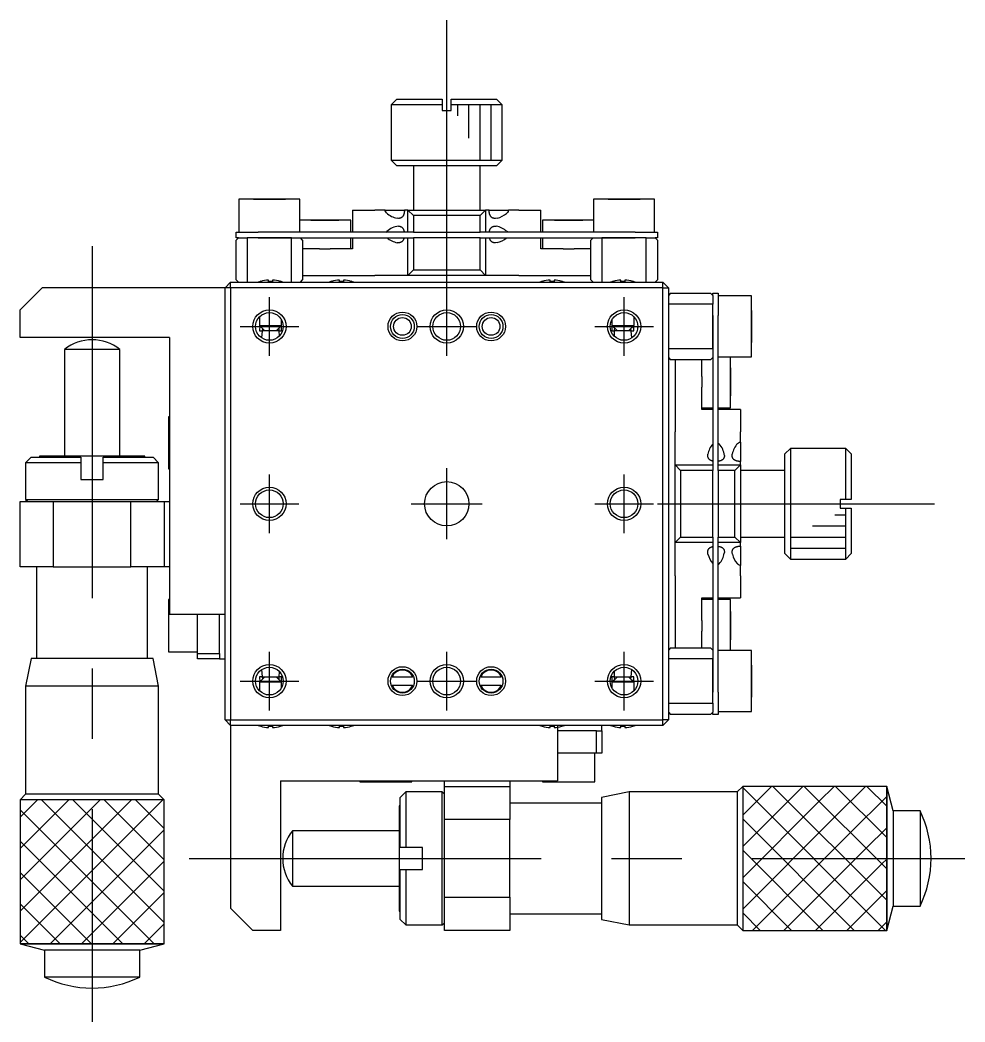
# Model space of a CAD drawing. Extents: x 10 to 351, y 10 to 245.
# Drawn here: x 79.2 to 164.4, y 106.5 to 196.9 of the extents above; entities that cross this region are included whole.
import ezdxf

# ---------------------------------------------------------------- set-up
doc = ezdxf.new("R2010")
doc.units = 0
doc.linetypes.add('CENTER', pattern=[50.8, 31.75, -6.35, 6.35, -6.35])
doc.layers.get('0').update_dxf_attribs({"linetype": 'CONTINUOUS'})
doc.layers.add('CENTER', color=1, linetype='CENTER')

msp = doc.modelspace()

# ---------------------------------------------------------------- linework, layer by layer
at = {"color": 7, "linetype": 'CONTINUOUS'}
for p, q in [((113.15, 189.794), (112.65, 189.294)), ((117.25, 189.294), (112.65, 189.294)), ((112.65, 189.294), (112.65, 184.294)), ((113.15, 189.794), (117.25, 189.794)), ((113.15, 189.794), (117.25, 189.794)), ((117.25, 189.794), (117.25, 189.294)), ((117.25, 189.294), (117.25, 188.794)), ((118.05, 189.294), (118.05, 189.794)), ((118.05, 189.794), (122.15, 189.794)), ((118.05, 189.794), (122.15, 189.794)), ((122.65, 189.294), (118.05, 189.294)), ((118.05, 188.794), (118.05, 189.294)), ((122.65, 189.294), (122.15, 189.794)), ((122.65, 184.294), (122.65, 189.294)), ((117.25, 188.794), (118.05, 188.794)), ((117.25, 188.794), (118.05, 188.794)), ((112.65, 184.294), (122.65, 184.294)), ((112.65, 184.294), (113.15, 183.794)), ((122.15, 183.794), (113.15, 183.794)), ((114.65, 183.794), (114.65, 179.794)), ((120.65, 179.794), (120.65, 183.794)), ((122.15, 183.794), (122.65, 184.294)), ((101.65, 180.794), (98.9, 180.794)), ((104.4, 180.794), (98.9, 180.794)), ((98.9, 180.794), (98.9, 177.794)), ((100.929, 180.794), (100.207, 180.794)), ((100.207, 180.794), (100.929, 180.794)), ((102.372, 180.794), (100.929, 180.794)), ((100.929, 180.794), (102.372, 180.794)), ((104.4, 180.794), (101.65, 180.794)), ((103.094, 180.794), (102.372, 180.794)), ((102.372, 180.794), (103.094, 180.794)), ((104.4, 177.794), (104.4, 180.794)), ((133.65, 180.794), (130.9, 180.794)), ((136.4, 180.794), (130.9, 180.794)), ((130.9, 180.794), (130.9, 177.794)), ((132.929, 180.794), (132.207, 180.794)), ((132.207, 180.794), (132.929, 180.794)), ((134.372, 180.794), (132.929, 180.794)), ((132.929, 180.794), (134.372, 180.794)), ((136.4, 180.794), (133.65, 180.794)), ((135.094, 180.794), (134.372, 180.794)), ((134.372, 180.794), (135.094, 180.794)), ((136.4, 177.794), (136.4, 180.794)), ((109.15, 179.794), (109.15, 177.794)), ((109.15, 179.794), (111.15, 179.794)), ((112.087, 179.794), (111.15, 179.794)), ((112.098, 179.72), (112.087, 179.794)), ((112.087, 179.794), (113.829, 179.794)), ((112.145, 179.623), (112.098, 179.72)), ((112.212, 179.54), (112.145, 179.623)), ((113.293, 179.044), (113.167, 179.053)), ((113.301, 179.044), (113.293, 179.044)), ((113.342, 179.045), (113.301, 179.044)), ((113.37, 179.048), (113.342, 179.045)), ((113.398, 179.052), (113.37, 179.048)), ((113.426, 179.058), (113.398, 179.052)), ((113.453, 179.065), (113.426, 179.058)), ((113.479, 179.073), (113.453, 179.065)), ((113.504, 179.083), (113.479, 179.073)), ((113.521, 179.091), (113.504, 179.083)), ((113.538, 179.099), (113.521, 179.091)), ((113.56, 179.112), (113.538, 179.099)), ((113.585, 179.129), (113.56, 179.112)), ((113.608, 179.147), (113.585, 179.129)), ((113.63, 179.167), (113.608, 179.147)), ((113.651, 179.188), (113.63, 179.167)), ((113.669, 179.21), (113.651, 179.188)), ((113.686, 179.231), (113.669, 179.21)), ((113.698, 179.249), (113.686, 179.231)), ((113.71, 179.268), (113.698, 179.249)), ((113.721, 179.288), (113.71, 179.268)), ((113.735, 179.314), (113.721, 179.288)), ((113.747, 179.34), (113.735, 179.314)), ((113.759, 179.368), (113.747, 179.34)), ((113.769, 179.397), (113.759, 179.368)), ((113.777, 179.421), (113.769, 179.397)), ((113.785, 179.446), (113.777, 179.421)), ((113.791, 179.471), (113.785, 179.446)), ((113.799, 179.502), (113.791, 179.471)), ((113.806, 179.535), (113.799, 179.502)), ((113.812, 179.568), (113.806, 179.535)), ((113.814, 179.585), (113.812, 179.568)), ((113.817, 179.603), (113.814, 179.585)), ((113.82, 179.631), (113.817, 179.603)), ((113.823, 179.659), (113.82, 179.631)), ((113.826, 179.687), (113.823, 179.659)), ((113.827, 179.714), (113.826, 179.687)), ((113.828, 179.74), (113.827, 179.714)), ((113.829, 179.767), (113.828, 179.74)), ((114.15, 179.794), (113.829, 179.794)), ((113.829, 179.794), (113.829, 179.767)), ((114.15, 177.794), (114.15, 179.794)), ((114.65, 179.294), (114.15, 179.794)), ((114.15, 179.794), (116.4, 179.794)), ((114.65, 179.294), (114.65, 177.794)), ((120.65, 179.294), (114.65, 179.294)), ((116.4, 179.794), (118.9, 179.794)), ((118.9, 179.794), (121.15, 179.794)), ((121.15, 179.794), (120.65, 179.294)), ((120.65, 177.794), (120.65, 179.294)), ((121.15, 179.794), (121.15, 177.794)), ((121.471, 179.794), (121.15, 179.794)), ((121.472, 179.759), (121.471, 179.794)), ((121.471, 179.794), (123.213, 179.794)), ((121.473, 179.725), (121.472, 179.759)), ((121.475, 179.691), (121.473, 179.725)), ((121.477, 179.657), (121.475, 179.691)), ((121.481, 179.626), (121.477, 179.657)), ((121.485, 179.595), (121.481, 179.626)), ((121.49, 179.564), (121.485, 179.595)), ((121.495, 179.534), (121.49, 179.564)), ((121.501, 179.506), (121.495, 179.534)), ((121.507, 179.478), (121.501, 179.506)), ((121.515, 179.451), (121.507, 179.478)), ((121.522, 179.424), (121.515, 179.451)), ((121.533, 179.393), (121.522, 179.424)), ((121.544, 179.363), (121.533, 179.393)), ((121.556, 179.334), (121.544, 179.363)), ((121.569, 179.307), (121.556, 179.334)), ((121.583, 179.282), (121.569, 179.307)), ((121.597, 179.258), (121.583, 179.282)), ((121.612, 179.235), (121.597, 179.258)), ((121.628, 179.214), (121.612, 179.235)), ((121.645, 179.194), (121.628, 179.214)), ((121.662, 179.174), (121.645, 179.194)), ((121.681, 179.157), (121.662, 179.174)), ((121.7, 179.141), (121.681, 179.157)), ((121.726, 179.121), (121.7, 179.141)), ((121.753, 179.105), (121.726, 179.121)), ((121.781, 179.09), (121.753, 179.105)), ((121.816, 179.075), (121.781, 179.09)), ((121.853, 179.063), (121.816, 179.075)), ((121.891, 179.054), (121.853, 179.063)), ((121.93, 179.048), (121.891, 179.054)), ((121.97, 179.045), (121.93, 179.048)), ((122.008, 179.044), (121.97, 179.045)), ((122.056, 179.045), (122.008, 179.044)), ((122.198, 179.065), (122.056, 179.045)), ((123.133, 179.591), (123.048, 179.5)), ((123.188, 179.68), (123.133, 179.591)), ((123.213, 179.794), (123.188, 179.68)), ((124.15, 179.794), (123.213, 179.794)), ((124.15, 179.794), (126.15, 179.794)), ((126.15, 177.794), (126.15, 179.794)), ((106.65, 178.894), (104.4, 178.894)), ((109, 178.894), (104.4, 178.894)), ((106.015, 178.894), (105.38, 178.894)), ((105.38, 178.894), (106.015, 178.894)), ((107.285, 178.894), (106.015, 178.894)), ((106.015, 178.894), (107.285, 178.894)), ((109, 178.894), (106.65, 178.894)), ((107.92, 178.894), (107.285, 178.894)), ((107.285, 178.894), (107.92, 178.894)), ((109, 177.794), (109, 178.894)), ((113.293, 178.344), (113.328, 178.343)), ((113.328, 178.343), (113.374, 178.339)), ((113.374, 178.339), (113.419, 178.331)), ((113.419, 178.331), (113.453, 178.322)), ((113.453, 178.322), (113.486, 178.311)), ((113.486, 178.311), (113.518, 178.298)), ((113.518, 178.298), (113.542, 178.286)), ((113.542, 178.286), (113.565, 178.272)), ((113.565, 178.272), (113.587, 178.257)), ((113.587, 178.257), (113.609, 178.24)), ((113.609, 178.24), (113.626, 178.225)), ((113.626, 178.225), (113.642, 178.209)), ((113.642, 178.209), (113.657, 178.192)), ((113.657, 178.192), (113.672, 178.173)), ((113.672, 178.173), (113.687, 178.154)), ((113.687, 178.154), (113.701, 178.132)), ((113.701, 178.132), (113.715, 178.11)), ((113.715, 178.11), (113.728, 178.087)), ((121.577, 178.094), (121.592, 178.121)), ((121.592, 178.121), (121.609, 178.147)), ((121.609, 178.147), (121.626, 178.171)), ((121.626, 178.171), (121.645, 178.194)), ((121.645, 178.194), (121.666, 178.216)), ((121.666, 178.216), (121.687, 178.235)), ((121.687, 178.235), (121.709, 178.253)), ((121.709, 178.253), (121.732, 178.269)), ((121.732, 178.269), (121.755, 178.284)), ((121.755, 178.284), (121.781, 178.297)), ((121.781, 178.297), (121.808, 178.309)), ((121.808, 178.309), (121.836, 178.319)), ((121.836, 178.319), (121.864, 178.327)), ((121.864, 178.327), (121.904, 178.335)), ((121.904, 178.335), (121.945, 178.341)), ((121.945, 178.341), (121.987, 178.343)), ((121.987, 178.343), (122.008, 178.344)), ((122.008, 178.344), (122.119, 178.336)), ((128.65, 178.894), (126.3, 178.894)), ((130.9, 178.894), (126.3, 178.894)), ((126.3, 178.894), (126.3, 177.794)), ((128.015, 178.894), (127.38, 178.894)), ((127.38, 178.894), (128.015, 178.894)), ((129.285, 178.894), (128.015, 178.894)), ((128.015, 178.894), (129.285, 178.894)), ((130.9, 178.894), (128.65, 178.894)), ((129.92, 178.894), (129.285, 178.894)), ((129.285, 178.894), (129.92, 178.894)), ((98.65, 177.294), (98.65, 177.794)), ((98.65, 177.794), (100.65, 177.794)), ((98.85, 177.294), (98.65, 177.094)), ((98.85, 177.294), (98.65, 177.294)), ((98.85, 177.294), (99.65, 177.294)), ((100.65, 177.294), (99.65, 177.294)), ((99.65, 177.294), (99.65, 173.294)), ((100.65, 177.294), (99.65, 177.294)), ((114.5, 177.794), (100.65, 177.794)), ((103.65, 177.294), (100.65, 177.294)), ((100.65, 177.294), (103.65, 177.294)), ((103.65, 173.294), (103.65, 177.294)), ((103.65, 177.294), (114.5, 177.294)), ((104.65, 177.094), (104.45, 177.294)), ((109, 176.294), (109, 177.294)), ((109.15, 177.294), (109.15, 176.294)), ((112.166, 177.794), (112.238, 177.873)), ((113.728, 178.087), (113.739, 178.063)), ((113.739, 178.063), (113.75, 178.039)), ((113.75, 178.039), (113.761, 178.013)), ((113.761, 178.013), (113.77, 177.986)), ((113.775, 177.214), (113.766, 177.189)), ((113.77, 177.986), (113.78, 177.958)), ((113.783, 177.24), (113.775, 177.214)), ((113.78, 177.958), (113.788, 177.929)), ((113.79, 177.266), (113.783, 177.24)), ((113.788, 177.929), (113.796, 177.898)), ((113.797, 177.294), (113.79, 177.266)), ((113.796, 177.898), (113.803, 177.867)), ((113.803, 177.867), (113.807, 177.843)), ((113.807, 177.843), (113.812, 177.818)), ((113.812, 177.818), (113.815, 177.794)), ((114.15, 173.894), (114.15, 177.294)), ((114.65, 177.794), (114.5, 177.794)), ((114.5, 177.294), (114.65, 177.294)), ((114.65, 177.794), (120.65, 177.794)), ((114.65, 177.294), (114.65, 174.394)), ((120.65, 177.294), (114.65, 177.294)), ((120.8, 177.794), (120.65, 177.794)), ((120.65, 174.394), (120.65, 177.294)), ((120.65, 177.294), (120.8, 177.294)), ((134.65, 177.794), (120.8, 177.794)), ((120.8, 177.294), (131.65, 177.294)), ((121.15, 177.294), (121.15, 173.894)), ((121.485, 177.794), (121.489, 177.822)), ((121.489, 177.822), (121.494, 177.849)), ((121.494, 177.849), (121.5, 177.876)), ((121.5, 177.876), (121.506, 177.903)), ((121.512, 177.261), (121.504, 177.294)), ((121.506, 177.903), (121.513, 177.93)), ((121.521, 177.23), (121.512, 177.261)), ((121.513, 177.93), (121.52, 177.956)), ((121.52, 177.956), (121.528, 177.981)), ((121.531, 177.199), (121.521, 177.23)), ((121.528, 177.981), (121.537, 178.006)), ((121.542, 177.169), (121.531, 177.199)), ((121.537, 178.006), (121.546, 178.029)), ((121.546, 178.029), (121.556, 178.052)), ((121.556, 178.052), (121.566, 178.073)), ((121.566, 178.073), (121.577, 178.094)), ((123.056, 177.88), (123.126, 177.804)), ((123.126, 177.804), (123.135, 177.794)), ((126.15, 176.294), (126.15, 177.294)), ((126.3, 177.294), (126.3, 176.294)), ((130.85, 177.294), (130.65, 177.094)), ((131.65, 177.294), (131.65, 173.294)), ((134.65, 177.294), (131.65, 177.294)), ((131.65, 177.294), (134.65, 177.294)), ((134.65, 177.794), (136.65, 177.794)), ((135.65, 177.294), (134.65, 177.294)), ((135.65, 177.294), (134.65, 177.294)), ((135.65, 173.294), (135.65, 177.294)), ((135.65, 177.294), (136.45, 177.294)), ((136.65, 177.094), (136.45, 177.294)), ((136.65, 177.294), (136.45, 177.294)), ((136.65, 177.794), (136.65, 177.294)), ((98.65, 173.494), (98.65, 177.094)), ((104.65, 177.094), (104.65, 173.494)), ((106.168, 176.294), (104.65, 176.294)), ((106.168, 176.294), (107.132, 176.294)), ((109.15, 176.294), (107.132, 176.294)), ((113.293, 176.844), (113.176, 176.852)), ((113.325, 176.844), (113.293, 176.844)), ((113.36, 176.847), (113.325, 176.844)), ((113.394, 176.851), (113.36, 176.847)), ((113.427, 176.858), (113.394, 176.851)), ((113.459, 176.867), (113.427, 176.858)), ((113.487, 176.876), (113.459, 176.867)), ((113.514, 176.887), (113.487, 176.876)), ((113.541, 176.901), (113.514, 176.887)), ((113.566, 176.916), (113.541, 176.901)), ((113.591, 176.933), (113.566, 176.916)), ((113.614, 176.952), (113.591, 176.933)), ((113.635, 176.971), (113.614, 176.952)), ((113.655, 176.992), (113.635, 176.971)), ((113.673, 177.015), (113.655, 176.992)), ((113.691, 177.04), (113.673, 177.015)), ((113.708, 177.066), (113.691, 177.04)), ((113.724, 177.094), (113.708, 177.066)), ((113.736, 177.116), (113.724, 177.094)), ((113.746, 177.139), (113.736, 177.116)), ((113.757, 177.164), (113.746, 177.139)), ((113.766, 177.189), (113.757, 177.164)), ((121.554, 177.14), (121.542, 177.169)), ((121.566, 177.113), (121.554, 177.14)), ((121.579, 177.088), (121.566, 177.113)), ((121.593, 177.064), (121.579, 177.088)), ((121.608, 177.041), (121.593, 177.064)), ((121.623, 177.02), (121.608, 177.041)), ((121.64, 176.999), (121.623, 177.02)), ((121.657, 176.98), (121.64, 176.999)), ((121.675, 176.962), (121.657, 176.98)), ((121.694, 176.946), (121.675, 176.962)), ((121.719, 176.926), (121.694, 176.946)), ((121.745, 176.909), (121.719, 176.926)), ((121.773, 176.894), (121.745, 176.909)), ((121.8, 176.882), (121.773, 176.894)), ((121.828, 176.871), (121.8, 176.882)), ((121.856, 176.862), (121.828, 176.871)), ((121.885, 176.855), (121.856, 176.862)), ((121.925, 176.849), (121.885, 176.855)), ((121.965, 176.845), (121.925, 176.849)), ((122.006, 176.844), (121.965, 176.845)), ((122.008, 176.844), (122.006, 176.844)), ((122.05, 176.845), (122.008, 176.844)), ((122.188, 176.863), (122.05, 176.845)), ((128.168, 176.294), (126.15, 176.294)), ((128.168, 176.294), (129.132, 176.294)), ((130.65, 176.294), (129.132, 176.294)), ((130.65, 173.494), (130.65, 177.094)), ((136.65, 177.094), (136.65, 173.494)), ((104.65, 173.894), (111.15, 173.894)), ((114.15, 173.894), (111.15, 173.894)), ((114.15, 173.894), (114.65, 174.394)), ((121.15, 173.894), (114.15, 173.894)), ((114.65, 174.394), (120.65, 174.394)), ((120.65, 174.394), (121.15, 173.894)), ((124.15, 173.894), (121.15, 173.894)), ((124.15, 173.894), (130.65, 173.894)), ((81.15, 172.794), (79.15, 170.794)), ((97.65, 172.794), (81.15, 172.794)), ((98.15, 173.294), (97.65, 172.794)), ((98.15, 172.794), (97.65, 172.794)), ((97.65, 133.794), (97.65, 172.794)), ((98.15, 172.794), (98.15, 173.294)), ((98.15, 173.294), (137.15, 173.294)), ((137.15, 172.794), (98.15, 172.794)), ((98.15, 172.794), (98.15, 133.794)), ((98.65, 173.494), (98.85, 173.294)), ((99.65, 173.294), (103.65, 173.294)), ((99.65, 173.294), (103.65, 173.294)), ((100.864, 173.363), (100.862, 173.368)), ((100.864, 173.363), (100.862, 173.368)), ((101.57, 173.363), (101.57, 173.483)), ((101.93, 173.363), (101.57, 173.363)), ((101.93, 173.483), (101.93, 173.363)), ((102.639, 173.368), (102.637, 173.363)), ((102.639, 173.368), (102.637, 173.363)), ((104.45, 173.294), (104.65, 173.494)), ((107.264, 173.363), (107.262, 173.368)), ((107.264, 173.363), (107.262, 173.368)), ((107.97, 173.363), (107.97, 173.483)), ((108.33, 173.363), (107.97, 173.363)), ((108.33, 173.483), (108.33, 173.363)), ((109.039, 173.368), (109.037, 173.363)), ((109.039, 173.368), (109.037, 173.363)), ((126.264, 173.363), (126.262, 173.368)), ((126.264, 173.363), (126.262, 173.368)), ((126.97, 173.363), (126.97, 173.483)), ((127.33, 173.363), (126.97, 173.363)), ((127.33, 173.483), (127.33, 173.363)), ((128.039, 173.368), (128.037, 173.363)), ((128.039, 173.368), (128.037, 173.363)), ((130.65, 173.494), (130.85, 173.294)), ((132.664, 173.363), (132.662, 173.368)), ((132.664, 173.363), (132.662, 173.368)), ((133.37, 173.363), (133.37, 173.483)), ((133.73, 173.363), (133.37, 173.363)), ((133.73, 173.483), (133.73, 173.363)), ((134.439, 173.368), (134.437, 173.363)), ((134.439, 173.368), (134.437, 173.363)), ((136.45, 173.294), (136.65, 173.494)), ((137.15, 172.794), (137.15, 173.294)), ((137.65, 172.794), (137.15, 173.294)), ((137.15, 133.794), (137.15, 172.794)), ((137.15, 172.794), (137.65, 172.794)), ((137.65, 172.794), (137.65, 171.294)), ((137.85, 172.294), (137.65, 172.094)), ((137.85, 172.294), (141.45, 172.294)), ((141.65, 172.094), (141.45, 172.294)), ((141.65, 172.094), (141.65, 172.294)), ((141.65, 172.294), (142.15, 172.294)), ((141.65, 172.094), (141.65, 171.294)), ((142.15, 172.294), (142.15, 170.294)), ((145.15, 172.044), (142.15, 172.044)), ((145.15, 169.294), (145.15, 172.044)), ((145.15, 166.544), (145.15, 172.044)), ((137.65, 171.294), (137.65, 167.294)), ((141.65, 171.294), (137.65, 171.294)), ((137.65, 171.294), (137.65, 167.294)), ((141.65, 170.294), (141.65, 171.294)), ((141.65, 170.294), (141.65, 171.294)), ((79.15, 168.294), (79.15, 170.794)), ((100.75, 170.161), (100.75, 169.394)), ((134.55, 169.394), (134.55, 170.16)), ((141.65, 167.294), (141.65, 170.294)), ((141.65, 170.294), (141.65, 167.294)), ((142.15, 156.444), (142.15, 170.294)), ((145.15, 170.015), (145.15, 170.737)), ((145.15, 170.737), (145.15, 170.015)), ((145.15, 168.572), (145.15, 170.015)), ((145.15, 170.015), (145.15, 168.572)), ((100.75, 169.394), (102.75, 169.394)), ((100.75, 169.394), (100.95, 169.194)), ((100.95, 169.194), (101.25, 168.894)), ((101.03, 169.113), (101.001, 168.894)), ((102.25, 168.894), (102.55, 169.194)), ((102.534, 168.894), (102.521, 169.165)), ((102.55, 169.194), (102.75, 169.394)), ((102.75, 169.394), (102.75, 169.887)), ((132.55, 169.887), (132.55, 169.394)), ((132.55, 169.394), (132.554, 169.394)), ((132.55, 169.394), (132.75, 169.194)), ((132.554, 169.394), (134.55, 169.394)), ((132.75, 169.194), (133.05, 168.894)), ((132.779, 169.165), (132.767, 168.894)), ((134.05, 168.894), (134.35, 169.194)), ((134.299, 168.894), (134.27, 169.113)), ((134.35, 169.194), (134.55, 169.394)), ((145.15, 166.544), (145.15, 169.294)), ((92.65, 168.294), (79.15, 168.294)), ((92.65, 168.294), (92.65, 143.294)), ((100.763, 168.894), (101.001, 168.894)), ((101.001, 168.894), (100.95, 168.258)), ((101.25, 168.894), (101.001, 168.894)), ((102.25, 168.894), (101.25, 168.894)), ((102.534, 168.894), (102.25, 168.894)), ((102.534, 168.894), (102.749, 168.894)), ((102.55, 168.426), (102.534, 168.894)), ((132.551, 168.894), (132.767, 168.894)), ((132.767, 168.894), (132.75, 168.426)), ((133.05, 168.894), (132.767, 168.894)), ((134.05, 168.894), (133.05, 168.894)), ((134.299, 168.894), (134.05, 168.894)), ((134.299, 168.894), (134.537, 168.894)), ((134.35, 168.258), (134.299, 168.894)), ((145.15, 167.85), (145.15, 168.572)), ((145.15, 168.572), (145.15, 167.85)), ((137.65, 167.294), (141.65, 167.294)), ((137.65, 167.294), (137.65, 139.294)), ((141.65, 167.294), (141.65, 156.444)), ((88.15, 167.216), (83.15, 167.216)), ((83.15, 167.216), (83.15, 157.594)), ((88.15, 157.594), (88.15, 167.216)), ((137.65, 166.494), (137.85, 166.294)), ((141.45, 166.294), (141.65, 166.494)), ((142.15, 166.544), (145.15, 166.544)), ((143.25, 164.294), (143.25, 166.544)), ((143.25, 161.944), (143.25, 166.544)), ((141.45, 166.294), (137.85, 166.294)), ((138.25, 166.294), (138.25, 159.794)), ((140.65, 164.776), (140.65, 166.294)), ((143.25, 164.929), (143.25, 165.564)), ((143.25, 165.564), (143.25, 164.929)), ((140.65, 164.776), (140.65, 163.811)), ((143.25, 163.658), (143.25, 164.929)), ((143.25, 164.929), (143.25, 163.658)), ((140.65, 161.794), (140.65, 163.811)), ((143.25, 161.944), (143.25, 164.294)), ((143.25, 163.023), (143.25, 163.658)), ((143.25, 163.658), (143.25, 163.023)), ((140.65, 161.944), (141.65, 161.944)), ((142.15, 161.944), (143.25, 161.944)), ((92.55, 161.144), (92.55, 158.794)), ((92.65, 161.144), (92.55, 161.144)), ((141.65, 161.794), (140.65, 161.794)), ((144.15, 161.794), (142.15, 161.794)), ((144.15, 161.794), (144.15, 159.794)), ((138.25, 156.794), (138.25, 159.794)), ((144.15, 158.857), (144.15, 159.794)), ((92.55, 158.794), (92.55, 156.444)), ((142.15, 158.778), (142.23, 158.706)), ((143.897, 158.732), (143.98, 158.799)), ((143.98, 158.799), (144.077, 158.846)), ((144.077, 158.846), (144.15, 158.857)), ((144.15, 158.857), (144.15, 157.114)), ((148.65, 158.294), (148.15, 157.794)), ((148.65, 158.294), (148.65, 148.294)), ((153.65, 158.294), (148.65, 158.294)), ((153.65, 153.694), (153.65, 158.294)), ((154.15, 157.794), (153.65, 158.294)), ((80.15, 157.494), (79.65, 156.994)), ((80.15, 157.494), (84.65, 157.494)), ((90.4, 157.594), (80.9, 157.594)), ((80.9, 157.594), (80.9, 157.494)), ((84.65, 157.494), (84.65, 156.994)), ((86.65, 156.994), (86.65, 157.494)), ((86.65, 157.494), (91.15, 157.494)), ((90.4, 157.494), (90.4, 157.594)), ((91.65, 156.994), (91.15, 157.494)), ((141.2, 157.651), (141.209, 157.768)), ((141.201, 157.619), (141.2, 157.651)), ((141.204, 157.584), (141.201, 157.619)), ((141.208, 157.55), (141.204, 157.584)), ((141.215, 157.517), (141.208, 157.55)), ((141.223, 157.484), (141.215, 157.517)), ((141.233, 157.457), (141.223, 157.484)), ((141.244, 157.43), (141.233, 157.457)), ((141.257, 157.403), (141.244, 157.43)), ((141.273, 157.378), (141.257, 157.403)), ((141.29, 157.353), (141.273, 157.378)), ((141.309, 157.33), (141.29, 157.353)), ((141.328, 157.309), (141.309, 157.33)), ((141.349, 157.289), (141.328, 157.309)), ((142.581, 157.318), (142.565, 157.302)), ((142.596, 157.335), (142.581, 157.318)), ((142.613, 157.356), (142.596, 157.335)), ((142.629, 157.379), (142.613, 157.356)), ((142.642, 157.402), (142.629, 157.379)), ((142.655, 157.426), (142.642, 157.402)), ((142.668, 157.458), (142.655, 157.426)), ((142.679, 157.491), (142.668, 157.458)), ((142.688, 157.525), (142.679, 157.491)), ((142.695, 157.57), (142.688, 157.525)), ((142.699, 157.616), (142.695, 157.57)), ((142.7, 157.651), (142.699, 157.616)), ((143.4, 157.651), (143.41, 157.777)), ((143.4, 157.642), (143.4, 157.651)), ((143.402, 157.602), (143.4, 157.642)), ((143.405, 157.573), (143.402, 157.602)), ((143.409, 157.545), (143.405, 157.573)), ((143.414, 157.518), (143.409, 157.545)), ((143.421, 157.491), (143.414, 157.518)), ((143.43, 157.465), (143.421, 157.491)), ((143.44, 157.439), (143.43, 157.465)), ((143.447, 157.423), (143.44, 157.439)), ((143.456, 157.406), (143.447, 157.423)), ((143.469, 157.383), (143.456, 157.406)), ((143.485, 157.359), (143.469, 157.383)), ((143.503, 157.336), (143.485, 157.359)), ((143.523, 157.314), (143.503, 157.336)), ((143.545, 157.293), (143.523, 157.314)), ((148.15, 148.794), (148.15, 157.794)), ((154.15, 157.794), (154.15, 153.694)), ((154.15, 157.794), (154.15, 153.694)), ((84.65, 156.994), (79.65, 156.994)), ((79.65, 156.994), (79.65, 153.694)), ((84.65, 156.994), (84.65, 155.494)), ((91.65, 156.994), (86.65, 156.994)), ((86.65, 155.494), (86.65, 156.994)), ((91.65, 153.694), (91.65, 156.994)), ((92.55, 156.444), (92.65, 156.444)), ((138.25, 156.794), (138.75, 156.294)), ((138.25, 156.794), (141.65, 156.794)), ((138.25, 149.794), (138.25, 156.794)), ((141.372, 157.27), (141.349, 157.289)), ((141.396, 157.252), (141.372, 157.27)), ((141.422, 157.235), (141.396, 157.252)), ((141.45, 157.22), (141.422, 157.235)), ((141.473, 157.208), (141.45, 157.22)), ((141.496, 157.197), (141.473, 157.208)), ((141.52, 157.187), (141.496, 157.197)), ((141.545, 157.178), (141.52, 157.187)), ((141.571, 157.169), (141.545, 157.178)), ((141.596, 157.161), (141.571, 157.169)), ((141.623, 157.154), (141.596, 157.161)), ((141.65, 157.147), (141.623, 157.154)), ((141.65, 156.444), (141.65, 156.294)), ((142.175, 157.132), (142.15, 157.128)), ((142.15, 156.794), (144.15, 156.794)), ((142.15, 156.294), (142.15, 156.444)), ((142.2, 157.136), (142.175, 157.132)), ((142.224, 157.141), (142.2, 157.136)), ((142.255, 157.148), (142.224, 157.141)), ((142.285, 157.156), (142.255, 157.148)), ((142.315, 157.164), (142.285, 157.156)), ((142.343, 157.173), (142.315, 157.164)), ((142.37, 157.183), (142.343, 157.173)), ((142.395, 157.193), (142.37, 157.183)), ((142.42, 157.204), (142.395, 157.193)), ((142.444, 157.216), (142.42, 157.204)), ((142.467, 157.229), (142.444, 157.216)), ((142.489, 157.242), (142.467, 157.229)), ((142.51, 157.256), (142.489, 157.242)), ((142.53, 157.271), (142.51, 157.256)), ((142.548, 157.286), (142.53, 157.271)), ((142.565, 157.302), (142.548, 157.286)), ((143.566, 157.274), (143.545, 157.293)), ((143.588, 157.258), (143.566, 157.274)), ((143.606, 157.246), (143.588, 157.258)), ((143.625, 157.234), (143.606, 157.246)), ((143.645, 157.223), (143.625, 157.234)), ((143.67, 157.209), (143.645, 157.223)), ((143.65, 156.294), (144.15, 156.794)), ((143.697, 157.197), (143.67, 157.209)), ((143.725, 157.185), (143.697, 157.197)), ((143.754, 157.175), (143.725, 157.185)), ((143.778, 157.167), (143.754, 157.175)), ((143.802, 157.159), (143.778, 157.167)), ((143.828, 157.152), (143.802, 157.159)), ((143.859, 157.145), (143.828, 157.152)), ((143.892, 157.138), (143.859, 157.145)), ((143.925, 157.132), (143.892, 157.138)), ((143.942, 157.129), (143.925, 157.132)), ((143.96, 157.127), (143.942, 157.129)), ((143.987, 157.124), (143.96, 157.127)), ((144.016, 157.121), (143.987, 157.124)), ((144.044, 157.118), (144.016, 157.121)), ((144.07, 157.117), (144.044, 157.118)), ((144.097, 157.115), (144.07, 157.117)), ((144.124, 157.115), (144.097, 157.115)), ((144.15, 157.114), (144.124, 157.115)), ((144.15, 156.794), (144.15, 157.114)), ((144.15, 156.794), (144.15, 154.544)), ((141.65, 156.294), (138.75, 156.294)), ((138.75, 156.294), (138.75, 150.294)), ((141.65, 150.294), (141.65, 156.294)), ((143.65, 156.294), (142.15, 156.294)), ((142.15, 156.294), (142.15, 150.294)), ((143.65, 150.294), (143.65, 156.294)), ((148.15, 156.294), (144.15, 156.294)), ((84.65, 155.494), (86.65, 155.494)), ((79.65, 153.694), (85.65, 153.694)), ((79.65, 153.694), (79.85, 153.494)), ((85.65, 153.694), (91.65, 153.694)), ((91.45, 153.494), (91.65, 153.694)), ((144.15, 154.544), (144.15, 152.044)), ((153.15, 153.694), (153.15, 152.894)), ((153.65, 153.694), (153.15, 153.694)), ((153.15, 153.694), (153.15, 152.894)), ((154.15, 153.694), (153.65, 153.694)), ((79.15, 147.594), (79.15, 153.494)), ((79.15, 153.494), (82.15, 153.494)), ((82.15, 153.494), (82.15, 147.594)), ((82.15, 153.494), (89.15, 153.494)), ((89.15, 147.594), (89.15, 153.494)), ((89.15, 153.494), (92.15, 153.494)), ((92.15, 153.494), (92.15, 147.594)), ((92.15, 153.494), (92.65, 153.494)), ((153.15, 152.894), (153.65, 152.894)), ((153.65, 148.294), (153.65, 152.894)), ((153.65, 152.894), (154.15, 152.894)), ((154.15, 152.894), (154.15, 148.794)), ((154.15, 152.894), (154.15, 148.794)), ((144.15, 152.044), (144.15, 149.794)), ((138.75, 150.294), (138.25, 149.794)), ((138.75, 150.294), (141.65, 150.294)), ((141.65, 150.294), (141.65, 150.144)), ((141.65, 150.144), (141.65, 139.294)), ((142.15, 150.294), (143.65, 150.294)), ((142.15, 150.144), (142.15, 150.294)), ((142.15, 136.294), (142.15, 150.144)), ((144.15, 149.794), (143.65, 150.294)), ((144.15, 150.294), (148.15, 150.294)), ((141.65, 149.794), (138.25, 149.794)), ((138.25, 146.794), (138.25, 149.794)), ((141.238, 149.144), (141.251, 149.171)), ((141.251, 149.171), (141.266, 149.198)), ((141.266, 149.198), (141.283, 149.225)), ((141.283, 149.225), (141.302, 149.25)), ((141.302, 149.25), (141.319, 149.269)), ((141.319, 149.269), (141.337, 149.287)), ((141.337, 149.287), (141.356, 149.304)), ((141.356, 149.304), (141.377, 149.321)), ((141.377, 149.321), (141.398, 149.336)), ((141.398, 149.336), (141.421, 149.351)), ((141.421, 149.351), (141.445, 149.364)), ((141.445, 149.364), (141.47, 149.378)), ((141.47, 149.378), (141.497, 149.39)), ((141.497, 149.39), (141.526, 149.402)), ((141.526, 149.402), (141.556, 149.413)), ((141.556, 149.413), (141.587, 149.423)), ((141.587, 149.423), (141.618, 149.432)), ((141.618, 149.432), (141.65, 149.44)), ((144.15, 149.794), (142.15, 149.794)), ((142.15, 149.459), (142.178, 149.454)), ((142.178, 149.454), (142.206, 149.449)), ((142.206, 149.449), (142.233, 149.444)), ((142.233, 149.444), (142.26, 149.438)), ((142.26, 149.438), (142.286, 149.431)), ((142.286, 149.431), (142.313, 149.423)), ((142.313, 149.423), (142.338, 149.415)), ((142.338, 149.415), (142.363, 149.407)), ((142.363, 149.407), (142.386, 149.398)), ((142.386, 149.398), (142.408, 149.388)), ((142.408, 149.388), (142.43, 149.378)), ((142.43, 149.378), (142.451, 149.367)), ((142.451, 149.367), (142.478, 149.352)), ((142.478, 149.352), (142.504, 149.335)), ((142.504, 149.335), (142.528, 149.318)), ((142.528, 149.318), (142.551, 149.298)), ((142.551, 149.298), (142.572, 149.278)), ((142.572, 149.278), (142.592, 149.257)), ((142.592, 149.257), (142.61, 149.235)), ((142.61, 149.235), (142.626, 149.212)), ((142.626, 149.212), (142.641, 149.188)), ((142.641, 149.188), (142.654, 149.162)), ((143.447, 149.163), (143.461, 149.191)), ((143.461, 149.191), (143.478, 149.218)), ((143.478, 149.218), (143.497, 149.244)), ((143.497, 149.244), (143.514, 149.263)), ((143.514, 149.263), (143.531, 149.281)), ((143.531, 149.281), (143.55, 149.299)), ((143.55, 149.299), (143.571, 149.316)), ((143.571, 149.316), (143.592, 149.332)), ((143.592, 149.332), (143.615, 149.347)), ((143.615, 149.347), (143.638, 149.361)), ((143.638, 149.361), (143.664, 149.374)), ((143.664, 149.374), (143.691, 149.388)), ((143.691, 149.388), (143.72, 149.4)), ((143.72, 149.4), (143.75, 149.411)), ((143.75, 149.411), (143.781, 149.421)), ((143.781, 149.421), (143.807, 149.429)), ((143.807, 149.429), (143.835, 149.436)), ((143.835, 149.436), (143.862, 149.443)), ((143.862, 149.443), (143.891, 149.449)), ((143.891, 149.449), (143.921, 149.454)), ((143.921, 149.454), (143.951, 149.459)), ((143.951, 149.459), (143.983, 149.463)), ((143.983, 149.463), (144.014, 149.466)), ((144.014, 149.466), (144.048, 149.469)), ((144.048, 149.469), (144.082, 149.471)), ((144.082, 149.471), (144.116, 149.472)), ((144.116, 149.472), (144.15, 149.473)), ((144.15, 149.473), (144.15, 149.794)), ((144.15, 149.473), (144.15, 147.73)), ((141.2, 148.938), (141.202, 148.979)), ((141.2, 148.936), (141.2, 148.938)), ((141.201, 148.894), (141.2, 148.936)), ((141.22, 148.756), (141.201, 148.894)), ((141.202, 148.979), (141.205, 149.019)), ((141.205, 149.019), (141.212, 149.058)), ((141.212, 149.058), (141.219, 149.088)), ((141.219, 149.088), (141.228, 149.116)), ((141.228, 149.116), (141.238, 149.144)), ((142.654, 149.162), (142.666, 149.136)), ((142.666, 149.136), (142.675, 149.108)), ((142.675, 149.108), (142.684, 149.08)), ((142.684, 149.08), (142.692, 149.04)), ((142.692, 149.04), (142.697, 148.999)), ((142.7, 148.936), (142.693, 148.825)), ((142.697, 148.999), (142.7, 148.957)), ((142.7, 148.957), (142.7, 148.936)), ((143.4, 148.936), (143.401, 148.974)), ((143.402, 148.887), (143.4, 148.936)), ((143.401, 148.974), (143.405, 149.014)), ((143.422, 148.745), (143.402, 148.887)), ((143.405, 149.014), (143.411, 149.053)), ((143.411, 149.053), (143.42, 149.091)), ((143.42, 149.091), (143.432, 149.128)), ((143.432, 149.128), (143.447, 149.163)), ((148.15, 148.794), (148.65, 148.294)), ((148.65, 148.294), (153.65, 148.294)), ((153.65, 148.294), (154.15, 148.794)), ((82.15, 147.594), (79.15, 147.594)), ((80.65, 147.594), (80.65, 139.344)), ((82.15, 147.594), (89.15, 147.594)), ((92.15, 147.594), (89.15, 147.594)), ((90.65, 139.344), (90.65, 147.594)), ((92.65, 147.594), (92.15, 147.594)), ((142.161, 147.817), (142.15, 147.809)), ((142.236, 147.888), (142.161, 147.817)), ((143.948, 147.811), (143.856, 147.896)), ((144.037, 147.756), (143.948, 147.811)), ((144.15, 147.73), (144.037, 147.756)), ((144.15, 146.794), (144.15, 147.73)), ((138.25, 146.794), (138.25, 140.294)), ((144.15, 146.794), (144.15, 144.794)), ((140.65, 142.776), (140.65, 144.794)), ((140.65, 144.794), (141.65, 144.794)), ((142.15, 144.794), (144.15, 144.794)), ((92.55, 144.644), (92.55, 142.294)), ((92.65, 144.644), (92.55, 144.644)), ((141.65, 144.644), (140.65, 144.644)), ((143.25, 144.644), (142.15, 144.644)), ((143.25, 142.294), (143.25, 144.644)), ((143.25, 140.044), (143.25, 144.644)), ((97.65, 143.294), (92.65, 143.294)), ((95.15, 139.794), (95.15, 143.294)), ((97.15, 139.794), (97.15, 143.294)), ((143.25, 142.929), (143.25, 143.564)), ((143.25, 143.564), (143.25, 142.929)), ((143.25, 141.658), (143.25, 142.929)), ((143.25, 142.929), (143.25, 141.658)), ((92.55, 142.294), (92.55, 139.944)), ((140.65, 142.776), (140.65, 141.811)), ((143.25, 140.044), (143.25, 142.294)), ((140.65, 140.294), (140.65, 141.811)), ((143.25, 141.023), (143.25, 141.658)), ((143.25, 141.658), (143.25, 141.023)), ((137.85, 140.294), (137.65, 140.094)), ((137.85, 140.294), (141.45, 140.294)), ((141.65, 140.094), (141.45, 140.294)), ((80.15, 139.344), (79.65, 136.844)), ((91.15, 139.344), (80.15, 139.344)), ((91.65, 136.844), (91.15, 139.344)), ((92.55, 139.944), (95.15, 139.944)), ((95.15, 139.794), (97.15, 139.794)), ((95.15, 139.294), (95.15, 139.794)), ((97.15, 139.294), (95.15, 139.294)), ((97.15, 139.794), (97.15, 139.294)), ((97.15, 139.294), (97.65, 139.294)), ((141.65, 139.294), (137.65, 139.294)), ((137.65, 139.294), (137.65, 135.294)), ((137.65, 139.294), (137.65, 135.294)), ((141.65, 136.294), (141.65, 139.294)), ((141.65, 139.294), (141.65, 136.294)), ((145.15, 140.044), (142.15, 140.044)), ((145.15, 137.294), (145.15, 140.044)), ((145.15, 134.544), (145.15, 140.044)), ((100.95, 138.329), (101.001, 137.694)), ((134.299, 137.694), (134.35, 138.329)), ((145.15, 138.015), (145.15, 138.737)), ((145.15, 138.737), (145.15, 138.015)), ((101.001, 137.694), (100.763, 137.694)), ((101.25, 137.694), (100.95, 137.394)), ((101.001, 137.694), (101.25, 137.694)), ((101.001, 137.694), (101.03, 137.474)), ((101.25, 137.694), (102.25, 137.694)), ((102.25, 137.694), (102.534, 137.694)), ((102.55, 137.394), (102.25, 137.694)), ((102.521, 137.422), (102.534, 137.694)), ((102.534, 137.694), (102.55, 138.161)), ((102.749, 137.694), (102.534, 137.694)), ((112.734, 137.694), (112.652, 137.694)), ((112.734, 137.694), (114.567, 137.694)), ((114.649, 137.694), (114.567, 137.694)), ((120.734, 137.694), (120.652, 137.694)), ((120.734, 137.694), (122.567, 137.694)), ((122.649, 137.694), (122.567, 137.694)), ((132.767, 137.694), (132.551, 137.694)), ((132.75, 138.161), (132.767, 137.694)), ((133.05, 137.694), (132.75, 137.394)), ((132.767, 137.694), (133.05, 137.694)), ((132.767, 137.694), (132.779, 137.422)), ((133.05, 137.694), (134.05, 137.694)), ((134.05, 137.694), (134.299, 137.694)), ((134.35, 137.394), (134.05, 137.694)), ((134.27, 137.474), (134.299, 137.694)), ((134.537, 137.694), (134.299, 137.694)), ((145.15, 136.572), (145.15, 138.015)), ((145.15, 138.015), (145.15, 136.572)), ((91.65, 136.844), (79.65, 136.844)), ((79.65, 136.844), (79.65, 127.094)), ((91.65, 127.094), (91.65, 136.844)), ((100.95, 137.394), (100.75, 137.194)), ((102.747, 137.194), (100.75, 137.194)), ((100.75, 137.194), (100.75, 136.426)), ((102.75, 137.194), (102.55, 137.394)), ((102.75, 137.194), (102.747, 137.194)), ((102.75, 136.7), (102.75, 137.194)), ((112.652, 136.894), (112.734, 136.894)), ((114.567, 136.894), (112.734, 136.894)), ((114.567, 136.894), (114.649, 136.894)), ((120.652, 136.894), (120.734, 136.894)), ((122.567, 136.894), (120.734, 136.894)), ((122.567, 136.894), (122.649, 136.894)), ((132.75, 137.394), (132.55, 137.194)), ((134.55, 137.194), (132.55, 137.194)), ((132.55, 137.194), (132.55, 136.7)), ((134.55, 137.194), (134.35, 137.394)), ((134.55, 136.427), (134.55, 137.194)), ((145.15, 134.544), (145.15, 137.294)), ((145.15, 135.85), (145.15, 136.572)), ((145.15, 136.572), (145.15, 135.85)), ((141.65, 135.294), (141.65, 136.294)), ((141.65, 135.294), (141.65, 136.294)), ((142.15, 136.294), (142.15, 134.294)), ((137.65, 135.294), (141.65, 135.294)), ((137.65, 135.294), (137.65, 133.794)), ((141.65, 135.294), (141.65, 134.494)), ((137.65, 134.494), (137.85, 134.294)), ((141.45, 134.294), (137.85, 134.294)), ((141.45, 134.294), (141.65, 134.494)), ((141.65, 134.294), (141.65, 134.494)), ((142.15, 134.294), (141.65, 134.294)), ((142.15, 134.544), (145.15, 134.544)), ((97.65, 133.794), (98.15, 133.794)), ((97.65, 133.794), (98.15, 133.294)), ((98.15, 133.294), (98.15, 133.794)), ((98.15, 133.794), (137.15, 133.794)), ((137.15, 133.294), (98.15, 133.294)), ((98.15, 133.294), (98.15, 116.794)), ((100.862, 133.219), (100.864, 133.224)), ((100.862, 133.219), (100.864, 133.224)), ((101.57, 133.224), (101.93, 133.224)), ((101.57, 133.104), (101.57, 133.224)), ((101.93, 133.224), (101.93, 133.104)), ((102.637, 133.224), (102.639, 133.219)), ((102.637, 133.224), (102.639, 133.219)), ((107.262, 133.219), (107.264, 133.224)), ((107.262, 133.219), (107.264, 133.224)), ((107.97, 133.224), (108.33, 133.224)), ((107.97, 133.104), (107.97, 133.224)), ((108.33, 133.224), (108.33, 133.104)), ((109.037, 133.224), (109.039, 133.219)), ((109.037, 133.224), (109.039, 133.219)), ((126.262, 133.219), (126.264, 133.224)), ((126.262, 133.219), (126.264, 133.224)), ((126.97, 133.224), (127.33, 133.224)), ((126.97, 133.104), (126.97, 133.224)), ((127.33, 133.224), (127.33, 133.104)), ((127.65, 133.294), (127.65, 128.294)), ((128.037, 133.224), (128.039, 133.219)), ((128.037, 133.224), (128.039, 133.219)), ((131.65, 132.794), (131.65, 133.294)), ((132.662, 133.219), (132.664, 133.224)), ((132.662, 133.219), (132.664, 133.224)), ((133.37, 133.224), (133.73, 133.224)), ((133.37, 133.104), (133.37, 133.224)), ((133.73, 133.224), (133.73, 133.104)), ((134.437, 133.224), (134.439, 133.219)), ((134.437, 133.224), (134.439, 133.219)), ((137.65, 133.794), (137.15, 133.794)), ((137.15, 133.294), (137.15, 133.794)), ((137.15, 133.294), (137.65, 133.794)), ((131.15, 132.794), (127.65, 132.794)), ((131.15, 130.794), (131.15, 132.794)), ((131.15, 132.794), (131.65, 132.794)), ((131.65, 132.794), (131.65, 130.794)), ((131.15, 130.794), (127.65, 130.794)), ((131, 128.194), (131, 130.794)), ((131.65, 130.794), (131.15, 130.794)), ((102.65, 128.294), (102.65, 114.794)), ((102.65, 128.294), (127.65, 128.294)), ((109.8, 128.294), (109.8, 128.194)), ((109.8, 128.194), (112.15, 128.194)), ((112.15, 128.194), (114.5, 128.194)), ((114.5, 128.194), (114.5, 128.294)), ((117.45, 127.794), (117.45, 128.294)), ((117.45, 124.794), (117.45, 127.794)), ((117.45, 127.794), (123.35, 127.794)), ((123.35, 128.294), (123.35, 127.794)), ((123.35, 127.794), (123.35, 124.794)), ((126.3, 128.294), (126.3, 128.194)), ((126.3, 128.194), (128.65, 128.194)), ((128.65, 128.194), (131, 128.194)), ((144.35, 127.794), (143.85, 127.294)), ((144.35, 127.794), (144.35, 114.794)), ((157.35, 127.794), (144.35, 127.794)), ((144.35, 127.794), (144.35, 114.794)), ((157.35, 127.794), (144.35, 127.794)), ((157.35, 127.794), (157.35, 114.794)), ((157.94, 125.594), (157.35, 127.794)), ((157.35, 114.794), (157.35, 127.794)), ((79.65, 127.094), (79.15, 126.594)), ((92.15, 126.594), (79.15, 126.594)), ((79.15, 126.594), (79.15, 113.594)), ((92.15, 126.594), (79.15, 126.594)), ((79.15, 126.594), (79.15, 113.594)), ((91.65, 127.094), (79.65, 127.094)), ((92.15, 126.594), (91.65, 127.094)), ((92.15, 113.594), (92.15, 126.594)), ((92.15, 113.594), (92.15, 126.594)), ((113.95, 127.294), (113.45, 126.794)), ((113.45, 122.294), (113.45, 126.794)), ((113.95, 127.294), (113.95, 122.294)), ((117.25, 127.294), (113.95, 127.294)), ((117.25, 121.294), (117.25, 127.294)), ((117.45, 127.094), (117.25, 127.294)), ((134.1, 127.294), (131.6, 126.794)), ((131.6, 126.794), (131.6, 115.794)), ((134.1, 127.294), (134.1, 115.294)), ((143.85, 127.294), (134.1, 127.294)), ((143.85, 127.294), (143.85, 115.294)), ((113.35, 126.044), (113.35, 116.544)), ((113.45, 126.044), (113.35, 126.044)), ((131.6, 126.294), (123.35, 126.294)), ((123.35, 124.794), (117.45, 124.794)), ((117.45, 117.794), (117.45, 124.794)), ((123.35, 117.794), (123.35, 124.794)), ((157.94, 125.594), (157.94, 116.994)), ((160.35, 125.594), (157.94, 125.594)), ((160.35, 125.594), (160.35, 116.994)), ((103.728, 123.794), (103.728, 118.794)), ((113.35, 123.794), (103.728, 123.794)), ((113.95, 122.294), (113.45, 122.294)), ((115.45, 122.294), (113.95, 122.294)), ((115.45, 120.294), (115.45, 122.294)), ((117.25, 115.294), (117.25, 121.294)), ((113.45, 115.794), (113.45, 120.294)), ((113.45, 120.294), (113.95, 120.294)), ((113.95, 120.294), (113.95, 115.294)), ((113.95, 120.294), (115.45, 120.294)), ((103.728, 118.794), (113.35, 118.794)), ((117.45, 117.794), (123.35, 117.794)), ((117.45, 114.794), (117.45, 117.794)), ((123.35, 117.794), (123.35, 114.794)), ((98.15, 116.794), (100.15, 114.794)), ((157.35, 114.794), (157.94, 116.994)), ((157.94, 116.994), (160.35, 116.994)), ((113.35, 116.544), (113.45, 116.544)), ((113.45, 115.794), (113.95, 115.294)), ((123.35, 116.294), (131.6, 116.294)), ((131.6, 115.794), (134.1, 115.294)), ((113.95, 115.294), (117.25, 115.294)), ((117.25, 115.294), (117.45, 115.494)), ((134.1, 115.294), (143.85, 115.294)), ((143.85, 115.294), (144.35, 114.794)), ((102.65, 114.794), (100.15, 114.794)), ((123.35, 114.794), (117.45, 114.794)), ((144.35, 114.794), (157.35, 114.794)), ((144.35, 114.794), (157.35, 114.794)), ((92.15, 113.594), (79.15, 113.594)), ((79.15, 113.594), (81.35, 113.004)), ((79.15, 113.594), (92.15, 113.594)), ((89.95, 113.004), (92.15, 113.594)), ((89.95, 113.004), (81.35, 113.004)), ((81.35, 113.004), (81.35, 110.594)), ((89.95, 110.594), (89.95, 113.004)), ((89.95, 110.594), (81.35, 110.594))]:
    msp.add_line(p, q, dxfattribs=at)
at = {"color": 3, "linetype": 'CONTINUOUS'}
for p, q in [((118.65, 188.294), (118.65, 189.294)), ((119.65, 186.294), (119.65, 189.294)), ((120.65, 184.294), (120.65, 189.294)), ((121.65, 184.294), (121.65, 189.294)), ((100.773, 169.37), (100.763, 168.894)), ((102.749, 168.894), (102.747, 169.39)), ((132.554, 169.39), (132.551, 168.894)), ((134.537, 168.894), (134.527, 169.387)), ((134.892, 169.151), (134.9, 169.294)), ((152.65, 152.294), (153.65, 152.294)), ((150.65, 151.294), (153.65, 151.294)), ((148.65, 150.294), (153.65, 150.294)), ((148.65, 149.294), (153.65, 149.294)), ((100.763, 137.694), (100.773, 137.2)), ((102.747, 137.197), (102.749, 137.694)), ((132.551, 137.694), (132.554, 137.197)), ((134.527, 137.217), (134.537, 137.694)), ((144.35, 125.208), (146.936, 127.794)), ((144.35, 122.38), (149.764, 127.794)), ((157.248, 114.794), (144.35, 127.692)), ((157.35, 117.52), (147.077, 127.794)), ((157.35, 120.349), (149.905, 127.794)), ((151.249, 126.45), (152.592, 127.794)), ((152.663, 125.036), (155.421, 127.794)), ((157.35, 123.177), (152.734, 127.794)), ((157.35, 126.005), (155.562, 127.794)), ((79.15, 125.009), (80.735, 126.594)), ((79.15, 122.181), (83.563, 126.594)), ((79.15, 119.352), (86.392, 126.594)), ((79.15, 116.524), (89.22, 126.594)), ((79.15, 113.695), (92.048, 126.594)), ((81.08, 126.594), (89.392, 118.281)), ((83.908, 126.594), (90.807, 119.695)), ((86.736, 126.594), (92.15, 121.18)), ((89.565, 126.594), (92.15, 124.008)), ((154.077, 123.622), (157.35, 126.894)), ((79.15, 125.694), (87.978, 116.866)), ((144.35, 119.551), (151.249, 126.45)), ((144.35, 116.723), (152.663, 125.036)), ((154.42, 114.794), (144.35, 124.863)), ((81.877, 113.594), (92.15, 123.867)), ((155.492, 122.207), (157.35, 124.066)), ((145.249, 114.794), (154.077, 123.622)), ((79.15, 122.866), (86.564, 115.452)), ((148.078, 114.794), (155.492, 122.207)), ((151.592, 114.794), (144.35, 122.035)), ((156.906, 120.793), (157.35, 121.238)), ((84.705, 113.594), (92.15, 121.038)), ((150.906, 114.794), (156.906, 120.793)), ((79.15, 120.038), (85.15, 114.038)), ((90.807, 119.695), (92.15, 118.351)), ((148.763, 114.794), (144.35, 119.206)), ((87.534, 113.594), (92.15, 118.21)), ((89.392, 118.281), (92.15, 115.523)), ((153.735, 114.794), (157.35, 118.409)), ((79.15, 117.209), (82.766, 113.594)), ((87.978, 116.866), (91.251, 113.594)), ((145.935, 114.794), (144.35, 116.378)), ((86.564, 115.452), (88.423, 113.594)), ((90.362, 113.594), (92.15, 115.382)), ((156.563, 114.794), (157.35, 115.581)), ((79.15, 114.381), (79.937, 113.594)), ((85.15, 114.038), (85.594, 113.594))]:
    msp.add_line(p, q, dxfattribs=at)
for centre, radius in [((101.65, 169.294), 1.5), ((113.65, 169.294), 1.3), ((117.65, 169.294), 1.5), ((121.65, 169.294), 1.3), ((133.65, 169.294), 1.5), ((101.65, 153.294), 1.5), ((133.65, 153.294), 1.5), ((101.65, 137.294), 1.5), ((113.65, 137.294), 1.3), ((117.65, 137.294), 1.5), ((121.65, 137.294), 1.3), ((133.65, 137.294), 1.5)]:
    msp.add_circle(centre, radius, dxfattribs=at)
at = {"color": 7, "linetype": 'CONTINUOUS'}
for centre, radius in [((101.65, 169.294), 1.25), ((113.65, 169.294), 1.075), ((113.65, 169.294), 0.8), ((117.65, 169.294), 1.25), ((121.65, 169.294), 1.075), ((121.65, 169.294), 0.8), ((133.65, 169.294), 1.25), ((117.65, 153.294), 2), ((101.65, 153.294), 1.25), ((133.65, 153.294), 1.25), ((101.65, 137.294), 1.25), ((113.65, 137.294), 1.075), ((117.65, 137.294), 1.25), ((121.65, 137.294), 1.075), ((133.65, 137.294), 1.25)]:
    msp.add_circle(centre, radius, dxfattribs=at)
for centre, radius, start, end in [((113.545, 180.975), 1.959, 227.12782, 258.88623), ((121.72, 181.047), 2.039, 283.55756, 310.63219), ((113.481, 176.503), 1.85, 95.84612, 132.22265), ((121.752, 176.392), 1.978, 48.77193, 79.33011), ((113.556, 178.813), 1.998, 229.53303, 259.0171), ((121.721, 178.848), 2.039, 283.23581, 310.34683), ((101.75, 170.294), 3.2, 106.12253, 110.36413), ((101.75, 170.294), 3.195, 93.22971, 106.10671), ((101.75, 170.294), 3.195, 73.89329, 86.77029), ((101.75, 170.294), 3.2, 69.63587, 73.87747), ((108.15, 170.294), 3.2, 106.12253, 110.36413), ((108.15, 170.294), 3.195, 93.22971, 106.10671), ((108.15, 170.294), 3.195, 73.89329, 86.77029), ((108.15, 170.294), 3.2, 69.63587, 73.87747), ((127.15, 170.294), 3.2, 106.12253, 110.36413), ((127.15, 170.294), 3.195, 93.22971, 106.10671), ((127.15, 170.294), 3.195, 73.89329, 86.77029), ((127.15, 170.294), 3.2, 69.63587, 73.87747), ((133.55, 170.294), 3.2, 106.12253, 110.36413), ((133.55, 170.294), 3.195, 93.22971, 106.10671), ((133.55, 170.294), 3.195, 73.89329, 86.77029), ((133.55, 170.294), 3.2, 69.63587, 73.87747), ((85.65, 164.094), 4, 51.3178, 128.68217), ((143.17, 157.388), 1.998, 139.53303, 169.0171), ((140.86, 157.463), 1.85, 5.84612, 42.22265), ((145.332, 157.399), 1.959, 137.12782, 168.88623), ((143.204, 149.223), 2.039, 193.23581, 220.34683), ((140.749, 149.191), 1.978, 318.77193, 349.33011), ((145.404, 149.223), 2.039, 193.55756, 220.63219), ((113.65, 137.294), 1, 23.57818, 156.42182), ((121.65, 137.294), 1, 23.57818, 156.42182), ((113.65, 137.294), 1, 203.57818, 336.42182), ((121.65, 137.294), 1, 203.57818, 336.42182), ((101.75, 136.294), 3.2, 249.63587, 253.87747), ((101.75, 136.294), 3.195, 253.89329, 266.77029), ((101.75, 136.294), 3.195, 273.22971, 286.10671), ((101.75, 136.294), 3.2, 286.12253, 290.36413), ((108.15, 136.294), 3.2, 249.63587, 253.87747), ((108.15, 136.294), 3.195, 253.89329, 266.77029), ((108.15, 136.294), 3.195, 273.22971, 286.10671), ((108.15, 136.294), 3.2, 286.12253, 290.36413), ((127.15, 136.294), 3.2, 249.63587, 253.87747), ((127.15, 136.294), 3.195, 253.89329, 266.77029), ((127.15, 136.294), 3.195, 273.22971, 286.10671), ((127.15, 136.294), 3.2, 286.12253, 290.36413), ((133.55, 136.294), 3.2, 249.63587, 253.87747), ((133.55, 136.294), 3.195, 253.89329, 266.77029), ((133.55, 136.294), 3.195, 273.22971, 286.10671), ((133.55, 136.294), 3.2, 286.12253, 290.36413), ((151.605, 121.294), 9.745, 333.81622, 26.1838), ((106.85, 121.294), 4, 141.31779, 218.68217), ((85.65, 119.339), 9.745, 243.81622, 296.1838)]:
    msp.add_arc(centre, radius, start, end, dxfattribs=at)
at = {"layer": 'CENTER', "color": 1, "linetype": 'CENTER'}
for p, q in [((117.65, 171.944), (117.65, 196.944)), ((85.65, 176.538), (85.65, 106.538)), ((101.65, 166.644), (101.65, 171.944)), ((117.65, 166.644), (117.65, 171.944)), ((133.65, 166.644), (133.65, 171.944)), ((99, 169.294), (104.3, 169.294)), ((115, 169.294), (120.3, 169.294)), ((131, 169.294), (136.3, 169.294)), ((117.65, 150.094), (117.65, 156.494)), ((101.65, 150.644), (101.65, 155.944)), ((133.65, 150.644), (133.65, 155.944)), ((99, 153.294), (104.3, 153.294)), ((114.45, 153.294), (120.85, 153.294)), ((131, 153.294), (136.3, 153.294)), ((136.65, 153.294), (161.65, 153.294)), ((101.65, 134.644), (101.65, 139.944)), ((117.65, 134.644), (117.65, 139.944)), ((133.65, 134.644), (133.65, 139.944)), ((99, 137.294), (104.3, 137.294)), ((115, 137.294), (120.3, 137.294)), ((131, 137.294), (136.3, 137.294)), ((94.405, 121.294), (164.405, 121.294))]:
    msp.add_line(p, q, dxfattribs=at)

doc.saveas('drawing.dxf')
